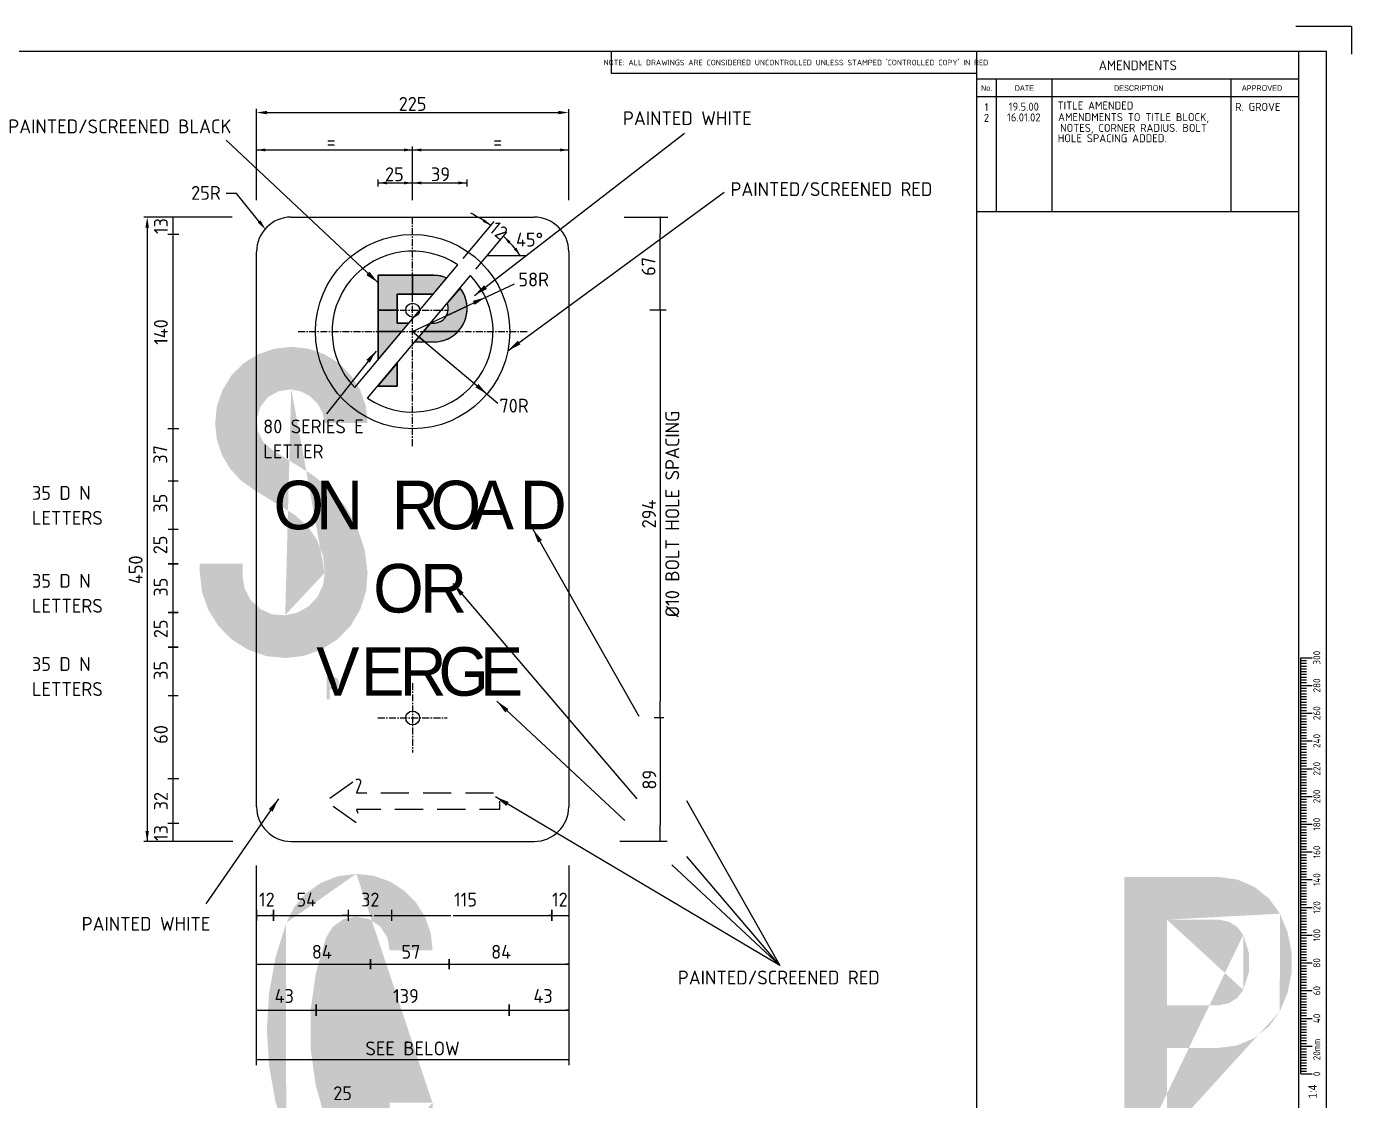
# Model space of a CAD drawing. Extents: x 0 to 1038, y -1303 to 297.
# Drawn here: x 181.3 to 420, y 103.5 to 297 of the extents above; entities that cross this region are included whole.
import ezdxf
from ezdxf.enums import TextEntityAlignment as Align

# ---------------------------------------------------------------- set-up
doc = ezdxf.new("R2010")
doc.units = 0
for name, pattern in [('CENTER', [2, 1.25, -0.25, 0.25, -0.25]), ('CENTERX2', [101.6, 63.5, -12.7, 12.7, -12.7]), ('DASHED', [19.05, 12.7, -6.35])]:
    doc.linetypes.add(name, pattern=pattern)
doc.layers.get('0').update_dxf_attribs({"linetype": 'CONTINUOUS'})
doc.layers.get('DEFPOINTS').update_dxf_attribs({"linetype": 'CONTINUOUS'})
for name, color, linetype in [('CENT25', 1, 'CENTER'), ('COMMENTS', 4, 'CONTINUOUS'), ('GREEN', 84, 'CONTINUOUS'), ('L18', 4, 'CONTINUOUS'), ('L25', 1, 'CONTINUOUS'), ('L35', 3, 'CONTINUOUS'), ('T25', 1, 'CONTINUOUS'), ('TBLK18', 4, 'CONTINUOUS'), ('TBLK25', 1, 'CONTINUOUS'), ('TBLK35', 3, 'CONTINUOUS'), ('TBLK50', 7, 'CONTINUOUS')]:
    doc.layers.add(name, color=color, linetype=linetype)
doc.styles.add('DSERIES', font='Dseries')
doc.styles.add('HELV', font='helv')
doc.styles.add('HELVL', font='helvl', dxfattribs={"width": 0.8})
doc.styles.add('ISO', font='iso3098b.shx')

# ---------------------------------------------------------------- blocks, each defined once
blk = doc.blocks.new('A3BBLK')
at = {"layer": 'TBLK25'}
for q in [(410, 297), (420, 292)]:
    blk.add_line((420, 297), q, dxfattribs=at)
at = {"layer": 'TBLK50'}
for p, q in [((415.5, 292.5), (13, 292.5)), ((352.5, 4.5), (352.5, 292.5)), ((415.5, 4.5), (415.5, 292.5))]:
    blk.add_line(p, q, dxfattribs=at)
blk = doc.blocks.new('A3_IN_VTBLK')
at = {"layer": 'TBLK35'}
for p, q in [((286.67, 288.5), (286.67, 292.5)), ((410.5, 57), (410.5, 292.5)), ((352.5, 288.5), (286.67, 288.5))]:
    blk.add_line(p, q, dxfattribs=at)
blk.add_blockref('A3BBLK', (0, 0))
at = {"color": 4, "style": 'ISO'}
for tag, p in [('MR_DIRECTORATE', (387.63, 68.74)), ('STREET_NAME', (387.63, 62.22)), ('SUBURB_&_POSTCODE', (387.63, 59.22))]:
    blk.add_attdef(tag, text='', height=1.5, dxfattribs=at).set_placement(p, align=Align.CENTER)
at = {"color": 1, "style": 'ISO'}
blk.add_attdef('MR_BRANCH', text='', height=2, dxfattribs=at).set_placement((387.63, 65.34), align=Align.CENTER)
for tag, p in [('FILE_NUMBER', (374.52, 53.49)), ('DESIGNED_/_DRAWN', (374.52, 48.49)), ('VERIFIED', (374.52, 43.49)), ('APPROVED', (374.52, 38.49))]:
    blk.add_attdef(tag, p, '', height=2, dxfattribs=at)
at = {"layer": 'T25', "style": 'ISO'}
blk.add_attdef('LOCAL_AUTHORITY', (370.48, 16.73), '', height=1.25, dxfattribs=at)
at = {"layer": 'TBLK18', "style": 'ISO'}
blk.add_text("NOTE: ALL DRAWINGS ARE CONSIDERED UNCONTROLLED UNLESS STAMPED 'CONTROLLED COPY' IN RED", height=1, dxfattribs=at).set_placement((319.92, 290), align=Align.CENTER)
at = {"layer": 'TBLK25', "style": 'ISO'}
for tag, p in [('ROAD_SECTION', (384.5, 29.16)), ('SLK', (384.5, 26.11)), ('CHAINAGE', (384.5, 19.21)), ('DRG_TYPE_03', (360.51, 11.5)), ('DRG_TYPE_02', (360.51, 8.36)), ('DRG_TYPE_01', (360.3, 5.42))]:
    blk.add_attdef(tag, text='', height=1.75, dxfattribs=at).set_placement(p, align=Align.CENTER)
at = {"layer": 'TBLK35', "style": 'ISO', "width": 0.9}
for tag, p in [('ROAD_PROJECT&NUMBER', (384.5, 32.23)), ('DRAWING_DESCRIPTION', (384.5, 22.29))]:
    blk.add_attdef(tag, text='', height=2.5, dxfattribs=at).set_placement(p, align=Align.CENTER)
at = {"layer": 'TBLK50', "style": 'ISO'}
blk.add_attdef('DRG_NUMBER', (372.72, 6.02), '', height=5, dxfattribs=at)
blk = doc.blocks.new('A25')
at = {"color": 1, "linetype": 'ByBlock'}
blk.add_solid([(2.5, 0.42), (2.5, -0.42), (0, 0)], dxfattribs=at)
blk = doc.blocks.new('SCA4_3')
at = {"layer": 'L18'}
for p, q in [((-4.6, 86.51), (-2.6, 86.51)), ((-4.6, 11.51), (-4.6, 86.51)), ((-4.6, 86.01), (-3.6, 86.01)), ((-4.6, 85.51), (-3.6, 85.51)), ((-4.6, 85.01), (-3.6, 85.01)), ((-4.6, 84.51), (-3.6, 84.51)), ((-4.6, 84.01), (-3.6, 84.01)), ((-4.6, 83.51), (-3.6, 83.51)), ((-4.6, 83.01), (-3.6, 83.01)), ((-4.6, 82.51), (-3.6, 82.51)), ((-4.6, 82.01), (-3.6, 82.01)), ((-4.6, 81.51), (-2.6, 81.51)), ((-4.6, 81.01), (-3.6, 81.01)), ((-4.6, 80.51), (-3.6, 80.51)), ((-4.6, 80.01), (-3.6, 80.01)), ((-4.6, 79.51), (-3.6, 79.51)), ((-4.6, 79.01), (-3.6, 79.01)), ((-4.6, 78.51), (-3.6, 78.51)), ((-4.6, 78.01), (-3.6, 78.01)), ((-4.6, 77.51), (-3.6, 77.51)), ((-4.6, 77.01), (-3.6, 77.01)), ((-4.6, 76.51), (-2.6, 76.51)), ((-4.6, 76.01), (-3.6, 76.01)), ((-4.6, 75.51), (-3.6, 75.51)), ((-4.6, 75.01), (-3.6, 75.01)), ((-4.6, 74.51), (-3.6, 74.51)), ((-4.6, 74.01), (-3.6, 74.01)), ((-4.6, 73.51), (-3.6, 73.51)), ((-4.6, 73.01), (-3.6, 73.01)), ((-4.6, 72.51), (-3.6, 72.51)), ((-4.6, 72.01), (-3.6, 72.01)), ((-4.6, 71.51), (-2.6, 71.51)), ((-4.6, 71.01), (-3.6, 71.01)), ((-4.6, 70.51), (-3.6, 70.51)), ((-4.6, 70.01), (-3.6, 70.01)), ((-4.6, 69.51), (-3.6, 69.51)), ((-4.6, 69.01), (-3.6, 69.01)), ((-4.6, 68.51), (-3.6, 68.51)), ((-4.6, 68.01), (-3.6, 68.01)), ((-4.6, 67.51), (-3.6, 67.51)), ((-4.6, 67.01), (-3.6, 67.01)), ((-4.6, 66.51), (-2.6, 66.51)), ((-4.6, 66.01), (-3.6, 66.01)), ((-4.6, 65.51), (-3.6, 65.51)), ((-4.6, 65.01), (-3.6, 65.01)), ((-4.6, 64.51), (-3.6, 64.51)), ((-4.6, 64.01), (-3.6, 64.01)), ((-4.6, 63.51), (-3.6, 63.51)), ((-4.6, 63.01), (-3.6, 63.01)), ((-4.6, 62.51), (-3.6, 62.51)), ((-4.6, 62.01), (-3.6, 62.01)), ((-4.6, 61.51), (-2.6, 61.51)), ((-4.6, 61.01), (-3.6, 61.01)), ((-4.6, 60.51), (-3.6, 60.51)), ((-4.6, 60.01), (-3.6, 60.01)), ((-4.6, 59.51), (-3.6, 59.51)), ((-4.6, 59.01), (-3.6, 59.01)), ((-4.6, 58.51), (-3.6, 58.51)), ((-4.6, 58.01), (-3.6, 58.01)), ((-4.6, 57.51), (-3.6, 57.51)), ((-4.6, 57.01), (-3.6, 57.01)), ((-4.6, 56.51), (-2.6, 56.51)), ((-4.6, 56.01), (-3.6, 56.01)), ((-4.6, 55.51), (-3.6, 55.51)), ((-4.6, 55.01), (-3.6, 55.01)), ((-4.6, 54.51), (-3.6, 54.51)), ((-4.6, 54.01), (-3.6, 54.01)), ((-4.6, 53.51), (-3.6, 53.51)), ((-4.6, 53.01), (-3.6, 53.01)), ((-4.6, 52.51), (-3.6, 52.51)), ((-4.6, 52.01), (-3.6, 52.01)), ((-4.6, 51.51), (-2.6, 51.51)), ((-4.6, 51.01), (-3.6, 51.01)), ((-4.6, 50.51), (-3.6, 50.51)), ((-4.6, 50.01), (-3.6, 50.01)), ((-4.6, 49.51), (-3.6, 49.51)), ((-4.6, 49.01), (-3.6, 49.01)), ((-4.6, 48.51), (-3.6, 48.51)), ((-4.6, 48.01), (-3.6, 48.01)), ((-4.6, 47.51), (-3.6, 47.51)), ((-4.6, 47.01), (-3.6, 47.01)), ((-4.6, 46.51), (-2.6, 46.51)), ((-4.6, 46.01), (-3.6, 46.01)), ((-4.6, 45.51), (-3.6, 45.51)), ((-4.6, 45.01), (-3.6, 45.01)), ((-4.6, 44.51), (-3.6, 44.51)), ((-4.6, 44.01), (-3.6, 44.01)), ((-4.6, 43.51), (-3.6, 43.51)), ((-4.6, 43.01), (-3.6, 43.01)), ((-4.6, 42.51), (-3.6, 42.51)), ((-4.6, 42.01), (-3.6, 42.01)), ((-4.6, 41.51), (-2.6, 41.51)), ((-4.6, 41.01), (-3.6, 41.01)), ((-4.6, 40.51), (-3.6, 40.51)), ((-4.6, 40.01), (-3.6, 40.01)), ((-4.6, 39.51), (-3.6, 39.51)), ((-4.6, 39.01), (-3.6, 39.01)), ((-4.6, 38.51), (-3.6, 38.51)), ((-4.6, 38.01), (-3.6, 38.01)), ((-4.6, 37.51), (-3.6, 37.51)), ((-4.6, 37.01), (-3.6, 37.01)), ((-4.6, 36.51), (-2.6, 36.51)), ((-4.6, 36.01), (-3.6, 36.01)), ((-4.6, 35.51), (-3.6, 35.51)), ((-4.6, 35.01), (-3.6, 35.01)), ((-4.6, 34.51), (-3.6, 34.51)), ((-4.6, 34.01), (-3.6, 34.01)), ((-4.6, 33.51), (-3.6, 33.51)), ((-4.6, 33.01), (-3.6, 33.01)), ((-4.6, 32.51), (-3.6, 32.51)), ((-4.6, 32.01), (-3.6, 32.01)), ((-4.6, 31.51), (-2.6, 31.51)), ((-4.6, 31.01), (-3.6, 31.01)), ((-4.6, 30.51), (-3.6, 30.51)), ((-4.6, 30.01), (-3.6, 30.01)), ((-4.6, 29.51), (-3.6, 29.51)), ((-4.6, 29.01), (-3.6, 29.01)), ((-4.6, 28.51), (-3.6, 28.51)), ((-4.6, 28.01), (-3.6, 28.01)), ((-4.6, 27.51), (-3.6, 27.51)), ((-4.6, 27.01), (-3.6, 27.01)), ((-4.6, 26.51), (-2.6, 26.51)), ((-4.6, 26.01), (-3.6, 26.01)), ((-4.6, 25.51), (-3.6, 25.51)), ((-4.6, 25.01), (-3.6, 25.01)), ((-4.6, 24.51), (-3.6, 24.51)), ((-4.6, 24.01), (-3.6, 24.01)), ((-4.6, 23.51), (-3.6, 23.51)), ((-4.6, 23.01), (-3.6, 23.01)), ((-4.6, 22.51), (-3.6, 22.51)), ((-4.6, 22.01), (-3.6, 22.01)), ((-4.6, 21.51), (-2.6, 21.51)), ((-4.6, 21.01), (-3.6, 21.01)), ((-4.6, 20.51), (-3.6, 20.51)), ((-4.6, 20.01), (-3.6, 20.01)), ((-4.6, 19.51), (-3.6, 19.51)), ((-4.6, 19.01), (-3.6, 19.01)), ((-4.6, 18.51), (-3.6, 18.51)), ((-4.6, 18.01), (-3.6, 18.01)), ((-4.6, 17.51), (-3.6, 17.51)), ((-4.6, 17.01), (-3.6, 17.01)), ((-4.6, 16.51), (-2.6, 16.51)), ((-4.6, 16.01), (-3.6, 16.01)), ((-4.6, 15.51), (-3.6, 15.51)), ((-4.6, 15.01), (-3.6, 15.01)), ((-4.6, 14.51), (-3.6, 14.51)), ((-4.6, 14.01), (-3.6, 14.01)), ((-4.6, 13.51), (-3.6, 13.51)), ((-4.6, 13.01), (-3.6, 13.01)), ((-4.6, 12.51), (-3.6, 12.51)), ((-4.6, 12.01), (-3.6, 12.01)), ((-4.6, 11.51), (-2.6, 11.51))]:
    blk.add_line(p, q, dxfattribs=at)
at = {"layer": 'L18', "style": 'ISO'}
for s, p in [('300', (-1.13, 86.51)), ('280', (-1.13, 81.51)), ('260', (-1.13, 76.51)), ('240', (-1.13, 71.51)), ('220', (-1.13, 66.51)), ('200', (-1.13, 61.51)), ('180', (-1.13, 56.51)), ('160', (-1.13, 51.51)), ('140', (-1.13, 46.51)), ('120', (-1.13, 41.51)), ('100', (-1.13, 36.51)), ('80', (-1.13, 31.51)), ('60', (-1.13, 26.51)), ('40', (-1.13, 21.51)), ('0', (-1.13, 11.51))]:
    blk.add_text(s, height=1.25, rotation=90, dxfattribs=at).set_placement(p, align=Align.CENTER)
blk.add_text('20mm', height=1.25, rotation=90, dxfattribs=at).set_placement((-1.13, 13.97))
at = {"layer": 'L18', "style": 'HELV', "width": 0.85}
blk.add_text('1:4', height=1.5, rotation=90, dxfattribs=at).set_placement((-1.75, 9.54), align=Align.RIGHT)

msp = doc.modelspace()

# ---------------------------------------------------------------- hatches: boundary and pattern name
at = {"layer": 'GREEN'}
h = msp.add_hatch(color=256, dxfattribs=at)
h.paths.add_polyline_path([(222.4, 213.43), (222.43, 213.43)], flags=17)
h.paths.add_polyline_path([(212.53, 200.23), (212.53, 198.58), (212.92, 195.15), (214.05, 191.9), (215.88, 188.97), (218.3, 186.52), (221.24, 184.69), (224.49, 183.55), (227.92, 183.19), (231.29, 183.58), (234.49, 184.74), (237.35, 186.57), (239.72, 189.02), (241.45, 191.96), (242.48, 195.2), (242.76, 198.58), (242.22, 202.76), (240.88, 206.72), (238.85, 210.38), (236.14, 213.56), (232.87, 216.18), (225.73, 220.59), (224.03, 222.06), (222.99, 224.05), (222.79, 226.29), (223.43, 228.45), (224.82, 230.21), (226.78, 231.29), (229.03, 231.6), (230.83, 231.21), (232.48, 230.31), (233.79, 228.99), (234.67, 227.37), (235.06, 225.54), (242.76, 225.54), (242.43, 228.61), (241.42, 231.52), (239.77, 234.12), (237.61, 236.32), (234.98, 237.94), (232.09, 238.94), (229.03, 239.28), (225.96, 238.94), (223.05, 237.94), (220.44, 236.32), (218.25, 234.12), (216.63, 231.52), (215.62, 228.61), (215.29, 225.54), (215.6, 222.6), (216.5, 219.82), (218.02, 217.27), (220, 215.13), (222.43, 213.43), (229.57, 209.04), (231.89, 207.03), (233.64, 204.51), (234.72, 201.65), (235.06, 198.58), (234.72, 196.31), (233.72, 194.22), (232.17, 192.55), (230.16, 191.39), (227.92, 190.9), (225.57, 191.08), (223.43, 192.03), (221.71, 193.63), (220.6, 195.72), (220.24, 198.04), (220.24, 200.23)])
h.paths.add_polyline_path([(225.7, 220.59), (225.73, 220.59)], flags=16)
edge = h.paths.add_edge_path(flags=16)
edge.add_line((227.92, 190.9), (227.89, 190.9))
edge.add_line((235.06, 198.58), (235.03, 198.58))
edge.add_line((229.03, 231.6), (229, 231.6))
h = msp.add_hatch(color=256, dxfattribs=at)
h.paths.add_polyline_path([(222.4, 213.43), (222.43, 213.43)], flags=17)
h.paths.add_polyline_path([(212.53, 200.23), (212.53, 198.58), (212.92, 195.15), (214.05, 191.9), (215.88, 188.97), (218.3, 186.52), (221.24, 184.69), (224.49, 183.55), (227.92, 183.19), (231.29, 183.58), (234.49, 184.74), (237.35, 186.57), (239.72, 189.02), (241.45, 191.96), (242.48, 195.2), (242.76, 198.58), (242.22, 202.76), (240.88, 206.72), (238.85, 210.38), (236.14, 213.56), (232.87, 216.18), (225.73, 220.59), (224.03, 222.06), (222.99, 224.05), (222.79, 226.29), (223.43, 228.45), (224.82, 230.21), (226.78, 231.29), (229.03, 231.6), (230.83, 231.21), (232.48, 230.31), (233.79, 228.99), (234.67, 227.37), (235.06, 225.54), (242.76, 225.54), (242.43, 228.61), (241.42, 231.52), (239.77, 234.12), (237.61, 236.32), (234.98, 237.94), (232.09, 238.94), (229.03, 239.28), (225.96, 238.94), (223.05, 237.94), (220.44, 236.32), (218.25, 234.12), (216.63, 231.52), (215.62, 228.61), (215.29, 225.54), (215.6, 222.6), (216.5, 219.82), (218.02, 217.27), (220, 215.13), (222.43, 213.43), (229.57, 209.04), (231.89, 207.03), (233.64, 204.51), (234.72, 201.65), (235.06, 198.58), (234.72, 196.31), (233.72, 194.22), (232.17, 192.55), (230.16, 191.39), (227.92, 190.9), (225.57, 191.08), (223.43, 192.03), (221.71, 193.63), (220.6, 195.72), (220.24, 198.04), (220.24, 200.23)])
h.paths.add_polyline_path([(225.7, 220.59), (225.73, 220.59)], flags=16)
edge = h.paths.add_edge_path(flags=16)
edge.add_line((227.92, 190.9), (227.89, 190.9))
edge.add_line((235.06, 198.58), (235.03, 198.58))
edge.add_line((229.03, 231.6), (229, 231.6))
h = msp.add_hatch(color=256, dxfattribs=at)
h.paths.add_polyline_path([(254.47, 101.95), (254.44, 101.95)], flags=16)
edge = h.paths.add_edge_path()
edge.add_line((246.76, 103.05), (254.47, 103.05))
edge.add_line((254.47, 103.05), (254.47, 101.95))
edge.add_line((254.13, 98.88), (254.47, 101.95))
edge.add_line((254.13, 98.88), (253.13, 95.97))
edge.add_line((253.13, 95.97), (251.48, 93.36))
edge.add_line((251.48, 93.36), (249.31, 91.17))
edge.add_line((249.31, 91.17), (246.71, 89.52))
edge.add_line((246.71, 89.52), (243.8, 88.52))
edge.add_line((243.8, 88.52), (240.73, 88.18))
edge.add_line((240.73, 88.18), (237.48, 88.59))
edge.add_line((237.48, 88.59), (234.41, 89.75))
edge.add_line((234.41, 89.75), (231.73, 91.61))
edge.add_line((231.73, 91.61), (229.59, 94.08))
edge.add_line((229.59, 94.08), (228.1, 97))
edge.add_line((228.1, 97), (226.17, 103.26))
edge.add_line((226.17, 103.26), (225.01, 109.71))
edge.add_line((225.01, 109.71), (224.62, 116.25))
edge.add_line((224.62, 116.25), (225.01, 122.77))
edge.add_line((225.01, 122.77), (226.17, 129.22))
edge.add_line((226.17, 129.22), (228.1, 135.48))
edge.add_line((228.1, 135.48), (229.59, 138.39))
edge.add_line((229.59, 138.39), (231.73, 140.87))
edge.add_line((231.73, 140.87), (234.41, 142.72))
edge.add_line((234.41, 142.72), (237.48, 143.91))
edge.add_line((237.48, 143.91), (240.73, 144.3))
edge.add_line((240.73, 144.3), (243.8, 143.96))
edge.add_line((243.8, 143.96), (246.71, 142.96))
edge.add_line((246.71, 142.96), (249.31, 141.31))
edge.add_line((249.31, 141.31), (251.48, 139.14))
edge.add_line((251.48, 139.14), (253.13, 136.51))
edge.add_line((253.13, 136.51), (254.13, 133.6))
edge.add_line((254.13, 133.6), (254.47, 130.53))
edge.add_line((254.47, 130.53), (246.76, 130.53))
edge.add_line((246.76, 130.53), (246.32, 132.85))
edge.add_line((246.32, 132.85), (245.01, 134.84))
edge.add_line((245.01, 134.84), (243.05, 136.15))
edge.add_line((243.05, 136.15), (240.73, 136.59))
edge.add_line((240.73, 136.59), (238.41, 136.13))
edge.add_line((238.41, 136.13), (236.48, 134.76))
edge.add_line((236.48, 134.76), (235.24, 132.75))
edge.add_line((235.24, 132.75), (233.41, 126.28))
edge.add_line((233.41, 126.28), (232.48, 119.6))
edge.add_line((232.48, 119.6), (232.48, 112.88))
edge.add_line((232.48, 112.88), (233.41, 106.23))
edge.add_line((233.41, 106.23), (235.24, 99.76))
edge.add_line((235.24, 99.76), (236.48, 97.72))
edge.add_line((236.48, 97.72), (238.41, 96.38))
edge.add_line((238.41, 96.38), (240.73, 95.89))
edge.add_line((240.73, 95.89), (243.05, 96.35))
edge.add_line((243.05, 96.35), (245.01, 97.67))
edge.add_line((245.01, 97.67), (246.32, 99.63))
edge.add_line((246.32, 99.63), (246.76, 101.95))
edge.add_line((246.76, 101.95), (246.76, 103.05))
edge = h.paths.add_edge_path(flags=16)
edge.add_line((254.47, 103.05), (254.44, 103.05))
edge.add_line((240.73, 144.3), (240.7, 144.3))
edge.add_line((228.1, 135.48), (228.07, 135.48))
edge.add_line((228.1, 97), (228.07, 97))
edge.add_line((240.73, 88.18), (240.7, 88.18))
h = msp.add_hatch(color=256, dxfattribs=at)
h.paths.add_polyline_path([(396.13, 136.05), (396.1, 136.05)], flags=16)
edge = h.paths.add_edge_path(flags=17)
edge.add_line((386.77, 120.63), (386.77, 136.05))
edge.add_line((386.77, 136.05), (396.13, 136.05))
edge.add_line((397.88, 135.69), (396.13, 136.05))
edge.add_line((397.88, 135.69), (399.43, 134.73))
edge.add_line((399.43, 134.73), (400.51, 133.29))
edge.add_line((400.51, 133.29), (401.52, 130.04))
edge.add_line((401.52, 130.04), (401.52, 126.64))
edge.add_line((401.52, 126.64), (400.51, 123.39))
edge.add_line((400.51, 123.39), (399.43, 121.95))
edge.add_line((399.43, 121.95), (397.88, 120.99))
edge.add_line((397.88, 120.99), (396.13, 120.63))
edge.add_line((396.13, 120.63), (386.77, 120.63))
h.paths.add_polyline_path([(396.1, 143.73), (396.13, 143.73)], flags=16)
edge = h.paths.add_edge_path()
edge.add_line((386.77, 88.75), (379.09, 88.75))
edge.add_line((379.09, 88.75), (379.09, 143.73))
edge.add_line((379.09, 143.73), (396.13, 143.73))
edge.add_line((399.43, 143.29), (396.13, 143.73))
edge.add_line((399.43, 143.29), (402.52, 141.95))
edge.add_line((402.52, 141.95), (405.15, 139.86))
edge.add_line((405.15, 139.86), (407.11, 137.13))
edge.add_line((407.11, 137.13), (408.5, 133.75))
edge.add_line((408.5, 133.75), (409.22, 130.17))
edge.add_line((409.22, 130.17), (409.22, 126.51))
edge.add_line((409.22, 126.51), (408.5, 122.93))
edge.add_line((408.5, 122.93), (407.11, 119.55))
edge.add_line((407.11, 119.55), (405.15, 116.82))
edge.add_line((405.15, 116.82), (402.52, 114.73))
edge.add_line((402.52, 114.73), (399.43, 113.39))
edge.add_line((399.43, 113.39), (396.13, 112.95))
edge.add_line((396.13, 112.95), (386.77, 112.95))
edge.add_line((386.77, 112.95), (386.77, 88.75))
edge = h.paths.add_edge_path()
edge.add_line((386.77, 136.05), (386.75, 136.05))
edge.add_line((400.51, 123.39), (400.49, 123.39))
edge.add_line((400.51, 133.29), (400.49, 133.29))
edge.add_line((379.09, 88.75), (379.07, 88.75))
edge.add_line((407.11, 119.55), (407.08, 119.55))
edge.add_line((407.11, 137.13), (407.08, 137.13))
h = msp.add_hatch(color=256, dxfattribs=at)
h.paths.add_polyline_path([(396.13, 136.05), (396.1, 136.05)], flags=16)
edge = h.paths.add_edge_path(flags=17)
edge.add_line((386.77, 120.63), (386.77, 136.05))
edge.add_line((386.77, 136.05), (396.13, 136.05))
edge.add_line((397.88, 135.69), (396.13, 136.05))
edge.add_line((397.88, 135.69), (399.43, 134.73))
edge.add_line((399.43, 134.73), (400.51, 133.29))
edge.add_line((400.51, 133.29), (401.52, 130.04))
edge.add_line((401.52, 130.04), (401.52, 126.64))
edge.add_line((401.52, 126.64), (400.51, 123.39))
edge.add_line((400.51, 123.39), (399.43, 121.95))
edge.add_line((399.43, 121.95), (397.88, 120.99))
edge.add_line((397.88, 120.99), (396.13, 120.63))
edge.add_line((396.13, 120.63), (386.77, 120.63))
h.paths.add_polyline_path([(396.1, 143.73), (396.13, 143.73)], flags=16)
edge = h.paths.add_edge_path()
edge.add_line((386.77, 88.75), (379.09, 88.75))
edge.add_line((379.09, 88.75), (379.09, 143.73))
edge.add_line((379.09, 143.73), (396.13, 143.73))
edge.add_line((399.43, 143.29), (396.13, 143.73))
edge.add_line((399.43, 143.29), (402.52, 141.95))
edge.add_line((402.52, 141.95), (405.15, 139.86))
edge.add_line((405.15, 139.86), (407.11, 137.13))
edge.add_line((407.11, 137.13), (408.5, 133.75))
edge.add_line((408.5, 133.75), (409.22, 130.17))
edge.add_line((409.22, 130.17), (409.22, 126.51))
edge.add_line((409.22, 126.51), (408.5, 122.93))
edge.add_line((408.5, 122.93), (407.11, 119.55))
edge.add_line((407.11, 119.55), (405.15, 116.82))
edge.add_line((405.15, 116.82), (402.52, 114.73))
edge.add_line((402.52, 114.73), (399.43, 113.39))
edge.add_line((399.43, 113.39), (396.13, 112.95))
edge.add_line((396.13, 112.95), (386.77, 112.95))
edge.add_line((386.77, 112.95), (386.77, 88.75))
edge = h.paths.add_edge_path()
edge.add_line((386.77, 136.05), (386.75, 136.05))
edge.add_line((400.51, 123.39), (400.49, 123.39))
edge.add_line((400.51, 133.29), (400.49, 133.29))
edge.add_line((379.09, 88.75), (379.07, 88.75))
edge.add_line((407.11, 119.55), (407.08, 119.55))
edge.add_line((407.11, 137.13), (407.08, 137.13))
at = {"layer": 'L25', "linetype": 'CENTERX2'}
h = msp.add_hatch(color=256, dxfattribs=at)
h.paths.add_polyline_path([(244.68, 245.9), (248.08, 245.9), (248.08, 248.76), (250.87, 248.76), (250.87, 252.16), (244.68, 252.16)])
h.paths.add_polyline_path([(250.87, 248.76), (254.56, 248.76), (257.02, 251.68, 0.100178), (254.69, 252.16), (250.87, 252.16)])
h.paths.add_polyline_path([(248.91, 242.02), (250.2, 243.56), (248.08, 243.56), (248.08, 245.9), (244.68, 245.9), (244.68, 242.02)])
h.paths.add_polyline_path([(244.68, 236.97), (248.91, 242.02), (244.68, 242.02)])
h.paths.add_polyline_path([(248.08, 236.36), (244.68, 232.31), (244.68, 232.16), (248.08, 232.16)])
h.paths.add_polyline_path([(253.09, 240.16), (252.02, 241.06), (251.26, 240.16)])
h.paths.add_polyline_path([(254.69, 240.16, 0.205383), (259.03, 242.02), (252.83, 242.02), (252.02, 241.06), (253.09, 240.16)])
h.paths.add_polyline_path([(254.69, 243.56), (254.14, 243.56), (254.1, 243.54), (252.83, 242.02), (259.03, 242.02, 0.212904), (260.67, 246.63), (256.95, 244.88, -0.270905)])
h.paths.add_polyline_path([(257.1, 247.12, -0.226428), (256.95, 244.88), (260.67, 246.63, 0.147778), (259.41, 249.86)])
at = {"layer": 'TBLK25', "linetype": 'CENTERX2'}
h = msp.add_hatch(color=256, dxfattribs=at)
h.paths.add_polyline_path([(236.62, 179.23), (236.55, 179.23)], flags=0)
edge = h.paths.add_edge_path(flags=16)
edge.add_line((235.93, 178.1), (235.93, 179.23))
edge.add_line((235.93, 179.23), (236.62, 179.23))
edge.add_line((236.93, 179.04), (236.62, 179.23))
edge.add_line((236.93, 179.04), (236.99, 178.66))
edge.add_line((236.99, 178.66), (236.93, 178.35))
edge.add_line((236.93, 178.35), (236.62, 178.1))
edge.add_line((236.62, 178.1), (235.93, 178.1))
h.paths.add_polyline_path([(236.55, 179.79), (236.62, 179.79)], flags=16)
edge = h.paths.add_edge_path()
edge.add_line((235.93, 175.78), (235.36, 175.78))
edge.add_line((235.36, 175.78), (235.36, 179.79))
edge.add_line((235.36, 179.79), (236.62, 179.79))
edge.add_line((236.93, 179.73), (236.62, 179.79))
edge.add_line((236.93, 179.73), (237.24, 179.6))
edge.add_line((237.24, 179.6), (237.43, 179.35))
edge.add_line((237.43, 179.35), (237.56, 178.91))
edge.add_line((237.56, 178.91), (237.56, 178.47))
edge.add_line((237.56, 178.47), (237.43, 178.03))
edge.add_line((237.43, 178.03), (237.24, 177.78))
edge.add_line((237.24, 177.78), (236.93, 177.59))
edge.add_line((236.93, 177.59), (236.62, 177.53))
edge.add_line((236.62, 177.53), (235.93, 177.53))
edge.add_line((235.93, 177.53), (235.93, 175.78))

# ---------------------------------------------------------------- linework, layer by layer
at = {"layer": 'CENT25'}
for p, q in [((250.87, 221.4), (250.87, 262.65)), ((244.62, 245.9), (257.12, 245.9)), ((230.25, 242.02), (271.5, 242.02)), ((250.87, 178.65), (250.87, 166.15)), ((244.62, 172.4), (257.12, 172.4))]:
    msp.add_line(p, q, dxfattribs=at)
at = {"layer": 'DEFPOINTS', "color": 0, "linetype": 'ByBlock'}
for p in [(250.87, 262.65), (250.87, 245.9), (250.87, 245.9), (250.87, 172.4), (250.87, 172.4), (250.87, 150.15), (295.48, 150.15)]:
    msp.add_point(p, dxfattribs=at)
at = {"layer": 'L25'}
for p, q in [((288.98, 262.65), (296.82, 262.65)), ((295.48, 262.65), (295.48, 259.65)), ((295.48, 248.9), (295.48, 259.65)), ((295.48, 245.9), (295.48, 248.9)), ((296.53, 245.9), (293.61, 245.9)), ((295.48, 245.9), (295.48, 175.4)), ((206.85, 215.15), (208.65, 215.15)), ((206.85, 206.4), (208.65, 206.4)), ((208.65, 200.15), (206.85, 200.15)), ((206.85, 200.15), (208.65, 200.15)), ((207.75, 200.15), (207.75, 200.35)), ((207.75, 200.15), (207.75, 199.95)), ((208.65, 191.4), (206.85, 191.4)), ((206.85, 191.4), (208.65, 191.4)), ((207.75, 191.4), (207.75, 191.6)), ((207.75, 191.4), (207.75, 191.2)), ((208.65, 185.15), (206.85, 185.15)), ((206.85, 185.15), (208.65, 185.15)), ((207.75, 185.15), (207.75, 185.35)), ((207.75, 185.15), (207.75, 184.95)), ((208.65, 176.4), (206.85, 176.4)), ((295.48, 172.4), (295.48, 175.4)), ((296.11, 172.4), (294.4, 172.4)), ((295.48, 172.4), (295.48, 153.15)), ((295.48, 150.15), (295.48, 153.15)), ((296.75, 150.15), (288.2, 150.15)), ((222.75, 109.83), (222.75, 145.79)), ((279, 145.79), (279, 109.83)), ((222.75, 137.82), (222.75, 135.82)), ((225.81, 136.82), (225.31, 136.82)), ((225.81, 135.82), (225.81, 137.82)), ((225.81, 137.82), (225.81, 135.82)), ((225.81, 136.82), (226.31, 136.82)), ((239.24, 136.82), (238.74, 136.82)), ((239.24, 136.82), (238.74, 136.82)), ((239.24, 137.82), (239.24, 135.82)), ((239.24, 137.82), (239.24, 135.82)), ((247.12, 135.82), (247.12, 137.82)), ((247.12, 135.82), (247.12, 137.82)), ((247.12, 136.82), (247.62, 136.82)), ((247.12, 136.82), (247.62, 136.82)), ((275.93, 136.82), (275.43, 136.82)), ((275.93, 135.82), (275.93, 137.82)), ((275.93, 137.82), (275.93, 135.82)), ((275.93, 136.82), (276.43, 136.82)), ((279, 137.82), (279, 135.82)), ((222.75, 127.01), (222.75, 129.01)), ((243.27, 127.11), (243.27, 128.91)), ((243.27, 128.91), (243.27, 127.11)), ((257.47, 127.11), (257.47, 128.91)), ((257.47, 128.91), (257.47, 127.11)), ((279, 129.01), (279, 127.01)), ((222.75, 128.01), (223.25, 128.01)), ((243.27, 128.01), (243.07, 128.01)), ((243.27, 128.01), (243.47, 128.01)), ((257.47, 128.01), (257.27, 128.01)), ((257.47, 128.01), (257.67, 128.01)), ((279, 128.01), (278.5, 128.01)), ((222.75, 118.75), (222.75, 120.75)), ((222.75, 119.75), (223.25, 119.75)), ((233.5, 118.75), (233.5, 120.75)), ((233.5, 120.75), (233.5, 118.75)), ((268.24, 118.75), (268.24, 120.75)), ((268.24, 120.75), (268.24, 118.75)), ((279, 119.75), (278.5, 119.75)), ((279, 120.75), (279, 118.75))]:
    msp.add_line(p, q, dxfattribs=at)
at = {"layer": 'L25', "linetype": 'ByBlock'}
for p, q in [((222.75, 136.82), (243.57, 136.82)), ((238.74, 136.82), (238.24, 136.82)), ((243.97, 136.82), (257.77, 136.82)), ((247.62, 136.82), (248.12, 136.82)), ((258.17, 136.82), (279, 136.82)), ((276.43, 136.82), (279, 136.82)), ((222.75, 128.01), (279, 128.01)), ((222.75, 119.75), (279, 119.75))]:
    msp.add_line(p, q, dxfattribs=at)
at = {"layer": 'L25', "linetype": 'CENTERX2'}
for points in [[(248.08, 248.76), (250.87, 248.76), (250.87, 252.16), (244.68, 252.16), (244.68, 245.9), (248.08, 245.9)], [(250.2, 243.56), (248.08, 243.56), (248.08, 245.9), (244.68, 245.9), (244.68, 242.02), (248.91, 242.02)], [(248.91, 242.02), (244.68, 242.02), (244.68, 236.97)], [(252.02, 241.06), (251.26, 240.16), (253.09, 240.16)], [(248.08, 236.36), (244.68, 232.31), (244.68, 232.16), (248.08, 232.16)]]:
    msp.add_lwpolyline(points, close=True, dxfattribs=at)
for points in [[(257.02, 251.68, 0.100178), (254.69, 252.16), (250.87, 252.16), (250.87, 248.76), (254.56, 248.76)], [(259.41, 249.86), (257.1, 247.12, -0.226428), (256.95, 244.88), (260.67, 246.63, 0.147778)], [(260.67, 246.63), (256.95, 244.88, -0.270905), (254.69, 243.56), (254.14, 243.56), (254.1, 243.54), (252.83, 242.02), (259.03, 242.02, 0.212904)], [(259.03, 242.02), (252.83, 242.02), (252.02, 241.06), (253.09, 240.16), (254.69, 240.16, 0.205383)]]:
    msp.add_lwpolyline(points, format="xyb", close=True, dxfattribs=at)
at = {"layer": 'L25'}
for p in [(295.48, 262.65), (295.48, 172.4)]:
    msp.add_point(p, dxfattribs=at)
at = {"layer": 'L25', "linetype": 'ByBlock'}
for p in [(207.75, 200.15), (207.75, 191.4), (207.75, 185.15), (225.81, 136.82), (239.24, 136.82), (247.12, 136.82), (275.93, 136.82), (243.27, 128.01), (257.47, 128.01), (279, 128.01), (279, 119.75)]:
    msp.add_point(p, dxfattribs=at)
at = {"layer": 'L35'}
for p, q in [((229, 262.65), (272.75, 262.65)), ((222.75, 156.4), (222.75, 256.4)), ((279, 256.4), (279, 156.4)), ((240.45, 231.94), (258.99, 254.03)), ((242.75, 230.01), (261.29, 252.11)), ((244.68, 252.16), (254.69, 252.16)), ((244.68, 236.97), (244.68, 252.16)), ((254.69, 248.76), (248.08, 248.76)), ((248.08, 248.76), (248.08, 243.56)), ((248.08, 243.56), (250.2, 243.56)), ((254.12, 243.56), (254.69, 243.56)), ((251.26, 240.16), (254.69, 240.16)), ((248.08, 236.36), (248.08, 232.16)), ((244.68, 232.16), (244.68, 232.31)), ((248.08, 232.16), (244.68, 232.16)), ((229, 150.15), (272.75, 150.15))]:
    msp.add_line(p, q, dxfattribs=at)
at = {"layer": 'L35', "linetype": 'DASHED', "ltscale": 0.4, "flags": 128}
msp.add_lwpolyline([(240.7, 161.3, -0.747257), (241.46, 160.71), (240.75, 158.9), (266.5, 158.9), (266.5, 155.9), (240.75, 155.9), (241.46, 154.08, -0.747257), (240.7, 153.49), (235.25, 157.4)], format="xyb", close=True, dxfattribs=at)
at = {"layer": 'L35'}
for centre, radius in [((250.87, 242.02), 17.5), ((250.87, 245.9), 1.25), ((250.87, 172.4), 1.25)]:
    msp.add_circle(centre, radius, dxfattribs=at)
for centre, radius, start, end in [((229, 256.4), 6.25, 90, 180), ((272.75, 256.4), 6.25, 0, 90), ((250.87, 242.02), 14.5, 55.9378, 224.0622), ((250.87, 242.02), 14.5, 235.9378, 44.0622), ((254.69, 246.16), 6, 67.1171, 90), ((254.69, 246.16), 6, 270, 38.1258), ((254.69, 246.16), 2.6, 270, 21.6644), ((229, 156.4), 6.25, 180, 270), ((272.75, 156.4), 6.25, 270, 0)]:
    msp.add_arc(centre, radius, start, end, dxfattribs=at)
at = {"layer": 'T25'}
for p, q in [((222.75, 271.67), (222.75, 282.17)), ((279, 265.7), (279, 282.11)), ((224.62, 281.49), (277.12, 281.49)), ((262.01, 248.54), (299.87, 277.78)), ((244.66, 250.83), (217.29, 276.49)), ((222.75, 274.75), (250.87, 274.75)), ((250.87, 265.7), (250.87, 275.4)), ((250.87, 274.75), (279, 274.75)), ((222.75, 265.7), (222.75, 273.89)), ((244.68, 268.18), (244.68, 269.43)), ((244.68, 268.81), (250.87, 268.81)), ((250.87, 268.81), (260.69, 268.81)), ((260.69, 268.18), (260.69, 269.43)), ((219.17, 266.89), (217.29, 266.89)), ((223.9, 261.02), (219.17, 266.89)), ((268.03, 238.56), (307, 267.14)), ((218.37, 262.65), (202.43, 262.65)), ((207.75, 150.15), (207.75, 262.65)), ((203.06, 260.77), (203.06, 150.15)), ((259.96, 255.18), (265.56, 261.86)), ((208.75, 259.52), (206.75, 259.52)), ((262.25, 253.25), (267.86, 259.93)), ((264.35, 255.75), (271.34, 255.75)), ((250.87, 242.02), (269.2, 250.64)), ((250.87, 242.02), (266.2, 229.13)), ((244.31, 238.52), (235.34, 227.23)), ((208.75, 224.52), (206.75, 224.52)), ((272.53, 206.4), (291.6, 172.7)), ((291.33, 157.85), (258.18, 196.63)), ((289.08, 153.91), (266.06, 175.43)), ((208.75, 161.4), (206.75, 161.4)), ((226.73, 157.81), (213.63, 138.88)), ((317.02, 127.79), (265.83, 158.18)), ((300.21, 157.5), (317.02, 127.79)), ((208.75, 153.4), (206.75, 153.4)), ((208.75, 153.4), (206.75, 153.4)), ((218.5, 150.15), (202.43, 150.15)), ((317.02, 127.79), (297.59, 145.96)), ((317.02, 127.79), (300.25, 147.41)), ((222.75, 110.83), (279, 110.83))]:
    msp.add_line(p, q, dxfattribs=at)
for start, end in [(53.6211, 63.8195), (35.3175, 46.3789)]:
    msp.add_arc((250.87, 242.02), 23.75, start, end, dxfattribs=at)
for points in [[(224.62, 281.8), (224.62, 281.18), (222.75, 281.49)], [(277.12, 281.8), (277.12, 281.18), (279, 281.49)], [(202.74, 260.77), (203.37, 260.77), (203.06, 262.65)], [(223.47, 262.06), (222.98, 261.67), (224.4, 260.41)], [(202.74, 152.02), (203.37, 152.02), (203.06, 150.15)]]:
    msp.add_solid(points, dxfattribs=at)
at = {"layer": 'TBLK25'}
for p, q in [((410.5, 287.5), (352.5, 287.5)), ((356.07, 263.6), (356.07, 287.5)), ((366.07, 263.6), (366.07, 287.5)), ((398.33, 263.6), (398.33, 287.5)), ((410.5, 284.3), (352.5, 284.3)), ((410.5, 263.6), (352.5, 263.6))]:
    msp.add_line(p, q, dxfattribs=at)

# ---------------------------------------------------------------- block references
at = {"layer": 'L25'}
msp.add_blockref('A3_IN_VTBLK', (0, 0), dxfattribs=at)
at = {"layer": 'L25', "linetype": 'CENTERX2'}
msp.add_blockref('SCA4_3', (415.5, 96.75), dxfattribs=at)
at = {"layer": 'L35'}
for p, xscale, yscale, zscale, rotation in [((222.75, 274.75), 0.625, 0.625, 0.625, 359.9999999999998), ((279, 274.75), 0.625, 0.625, 0.625, 179.9999999999998), ((250.87, 268.81), 0.625, 0.625, 0.625, 180), ((260.69, 268.81), 0.625, 0.625, 0.625, 180.0000000000001), ((264.96, 261.14), 0.625, 0.625, 0.625, 146.0333624741261), ((267.26, 259.21), 0.625, 0.625, 0.625, 312.8443527237934), ((270.25, 255.75), 0.625, 0.625, 0.625, 126.3214666551877), ((244.31, 238.52), 0.9375, 0.9375, 0.9375, 231.5163312791246)]:
    msp.add_blockref('A25', p, dxfattribs=dict(at, xscale=xscale, yscale=yscale, zscale=zscale, rotation=rotation))
at = {"layer": 'L35', "xscale": 0.625, "yscale": 0.625, "zscale": 0.625}
for p in [(244.68, 268.81), (250.87, 268.81)]:
    msp.add_blockref('A25', p, dxfattribs=at)
at = {"layer": 'L35'}
for p, rotation in [((244.66, 250.83), 137.7297667055987), ((262.01, 248.54), 36.99532749739765), ((268.03, 238.56), 36.10639905199796), ((272.54, 206.39), 300.6653537460968), ((258.18, 196.63), 308.8970508774897), ((266.06, 175.43), 315.8044686142693), ((226.73, 157.81), 235.3238728823367), ((265.83, 158.18), 329.1646360773518)]:
    msp.add_blockref('A25', p, dxfattribs=dict(at, rotation=rotation))
at = {"layer": 'T25'}
for p, xscale, yscale, zscale, rotation in [((250.87, 274.75), 0.625, 0.625, 0.625, 179.9999999999999), ((250.87, 274.75), 0.625, 0.625, 0.625, 359.9999999999998), ((263.99, 248.19), 0.9375, 0.9375, 0.9375, 205.1797625934582), ((264.27, 230.76), 0.9375, 0.9375, 0.9375, 139.9442306194128)]:
    msp.add_blockref('A25', p, dxfattribs=dict(at, xscale=xscale, yscale=yscale, zscale=zscale, rotation=rotation))

# ---------------------------------------------------------------- texts
at = {"layer": 'COMMENTS', "style": 'ISO'}
for s, p in [('35 D N', (182.31, 211.7)), ('LETTERS', (182.31, 207.2)), ('35 D N', (182.31, 195.86)), ('LETTERS', (182.31, 191.36)), ('35 D N', (182.31, 180.86)), ('LETTERS', (182.31, 176.36))]:
    msp.add_text(s, height=2.5, dxfattribs=at).set_placement(p)
at = {"layer": 'L25', "style": 'ISO'}
for s, p in [('37', (206.67, 218.21)), ('35', (206.67, 209.4)), ('25', (206.67, 201.9)), ('35', (206.75, 194.27)), ('25', (206.75, 186.77)), ('35', (206.75, 179.27))]:
    msp.add_text(s, height=2.5, rotation=90, dxfattribs=at).set_placement(p)
for s, p in [('12', (223.2, 138.42)), ('54', (229.96, 138.42)), ('32', (241.59, 138.42)), ('115', (258.34, 138.42)), ('12', (275.98, 138.42)), ('84', (232.73, 129.01)), ('57', (248.87, 129.01)), ('84', (265.02, 129.01)), ('43', (226.01, 121.05)), ('139', (247.36, 121.05)), ('43', (272.64, 121.05))]:
    msp.add_text(s, height=2.5, dxfattribs=at).set_placement(p)
at = {"layer": 'L25', "char_height": 2.5, "attachment_point": 5, "rotation": 90, "style": 'ISO'}
for s, insert in [('\\A1;67', (293.37, 253.77)), ('%%C10 BOLT HOLE SPACING', (297.65, 209.15)), ('\\A1;294', (293.45, 209.15)), ('\\A1;89', (293.52, 161.27))]:
    msp.add_mtext(s, dxfattribs=dict(at, insert=insert))
at = {"layer": 'L35', "style": 'DSERIES'}
for s, p in [('O', (225.81, 206.4)), ('N', (233.49, 206.4)), ('R', (247.12, 206.4)), ('O', (254.1, 206.4)), ('A', (261.31, 206.4)), ('D', (270.18, 206.4)), ('O', (243.77, 191.4)), ('R', (252.22, 191.4)), ('V', (233.5, 176.4)), ('E', (241.58, 176.4)), ('R', (248.54, 176.4)), ('G', (255.52, 176.4)), ('E', (262.99, 176.4))]:
    msp.add_text(s, height=8.75, dxfattribs=at).set_placement(p)
at = {"layer": 'T25', "style": 'ISO'}
for s, p in [('225', (250.87, 283.05)), ('=', (236.19, 276.26)), ('=', (266.19, 276.26)), ('25', (247.59, 270.37)), ('39', (255.9, 270.37))]:
    msp.add_text(s, height=2.5, dxfattribs=at).set_placement(p, align=Align.MIDDLE_CENTER)
for s, p in [('PAINTED WHITE', (288.77, 279.22)), ('PAINTED/SCREENED BLACK', (178.04, 277.75)), ('PAINTED/SCREENED RED', (308.14, 266.44)), ('45%%d', (269.49, 257.35)), ('58R', (269.93, 250.16)), ('70R', (266.51, 227.42)), ('80 SERIES E', (223.96, 223.68)), ('LETTER', (223.96, 219.18)), ('PAINTED WHITE', (191.26, 134.05)), ('PAINTED/SCREENED RED', (298.66, 124.37))]:
    msp.add_text(s, height=2.5, dxfattribs=at).set_placement(p)
at = {"layer": 'T25', "color": 3, "style": 'ISO'}
for s, p in [('1', (354.24, 281.75)), ('19.5.00', (360.97, 281.83)), ('TITLE AMENDED', (373.88, 282.03)), ('R. GROVE', (403.12, 281.78)), ('2', (354.24, 279.81)), ('16.01.02', (360.97, 279.89)), ('AMENDMENTS TO TITLE BLOCK,', (380.74, 279.94)), ('NOTES, CORNER RADIUS. BOLT ', (381.18, 278)), ('HOLE SPACING ADDED.', (376.89, 276.14))]:
    msp.add_text(s, height=1.45, dxfattribs=at).set_placement(p, align=Align.CENTER)
at = {"layer": 'T25', "style": 'ISO'}
msp.add_text('25R', height=2.5, dxfattribs=at).set_placement((216.31, 267.02), align=Align.MIDDLE_RIGHT)
at = {"layer": 'T25', "color": 1, "style": 'ISO'}
for s, p in [('13', (205.52, 261.03)), ('140', (205.52, 241.94)), ('60', (205.52, 169.43)), ('32', (205.52, 157.4)), ('13', (205.52, 151.67))]:
    msp.add_text(s, height=2.5, rotation=90, dxfattribs=at).set_placement(p, align=Align.MIDDLE_CENTER)
at = {"layer": 'T25', "style": 'ISO'}
msp.add_text('12', height=2.5, rotation=320.753, dxfattribs=at).set_placement((264.51, 260.17))
msp.add_text('450', height=2.5, rotation=90, dxfattribs=at).set_placement((200.99, 199.1), align=Align.MIDDLE_CENTER)
at = {"layer": 'T25', "color": 1, "style": 'ISO'}
for s, p in [('SEE BELOW', (250.87, 112.85)), ('25', (238.26, 104.78))]:
    msp.add_text(s, height=2.5, dxfattribs=at).set_placement(p, align=Align.MIDDLE_CENTER)
at = {"layer": 'TBLK18', "style": 'HELVL', "width": 0.9}
for s, p in [('DESCRIPTION', (381.68, 285.41)), ('APPROVED', (403.89, 285.41)), ('No.', (354.29, 285.41)), ('DATE', (361.07, 285.41))]:
    msp.add_text(s, height=1, dxfattribs=at).set_placement(p, align=Align.CENTER)
at = {"layer": 'TBLK25', "style": 'ISO'}
msp.add_text('AMENDMENTS', height=1.75, dxfattribs=at).set_placement((381.5, 289.12), align=Align.CENTER)

doc.saveas('drawing.dxf')
